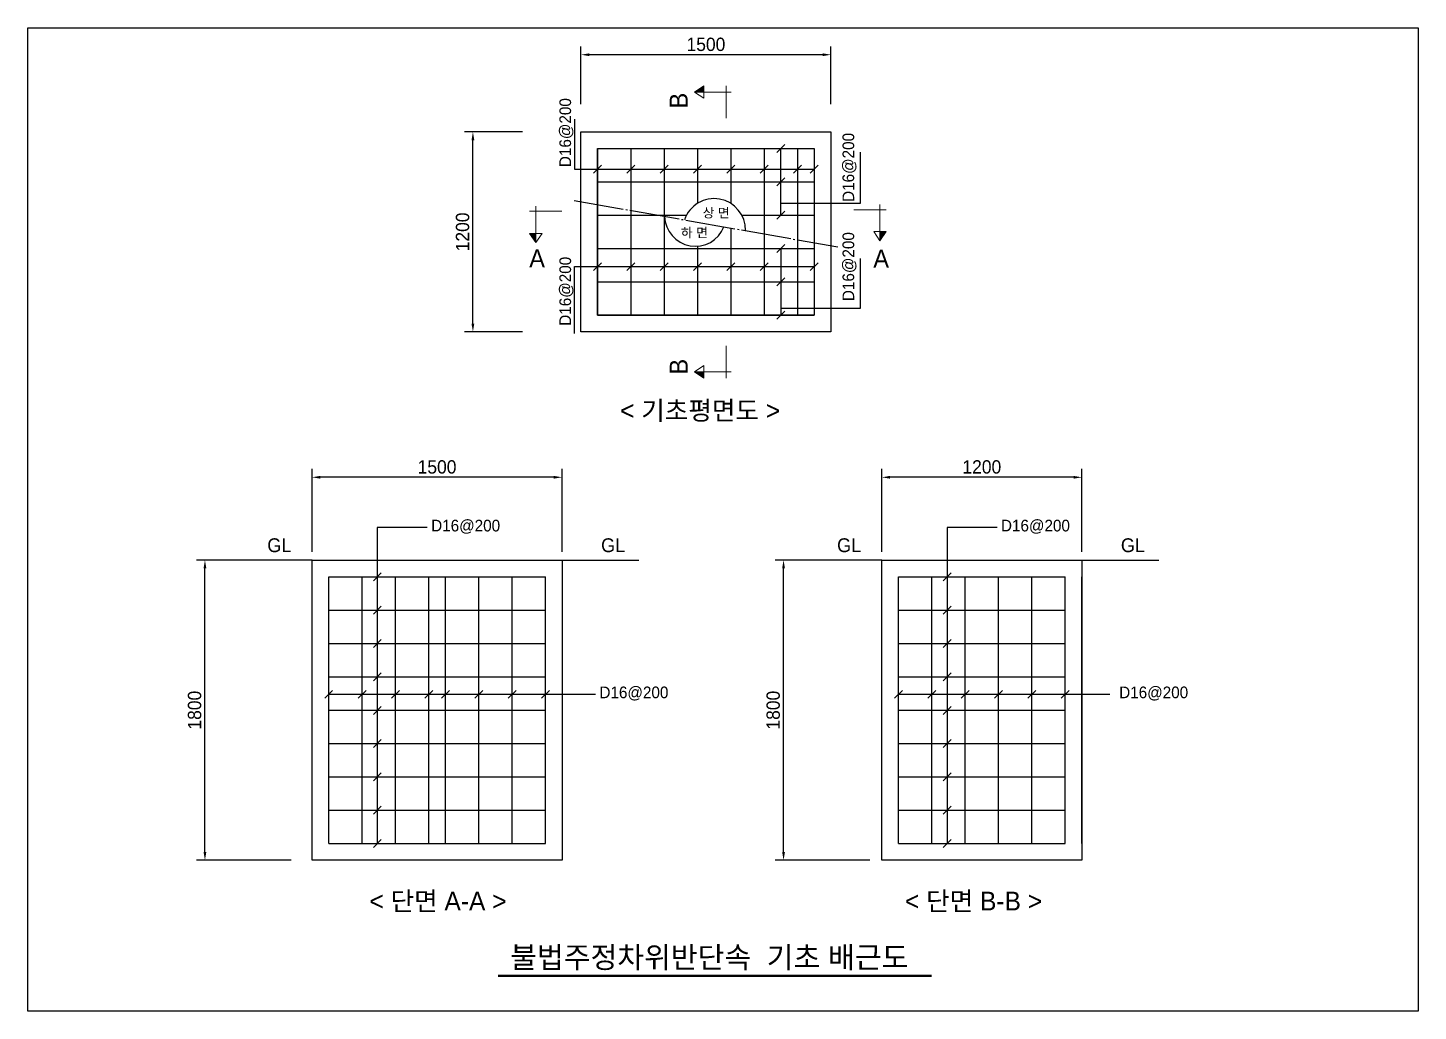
# Model space of a CAD drawing. Header units: millimetres. Extents: x 981 to 4484, y 155 to 1370.
# Drawn here: x 3650 to 4484, y 367 to 957 of the extents above; entities that cross this region are included whole.
import ezdxf

# ---------------------------------------------------------------- set-up
doc = ezdxf.new("R2010")
doc.units = ezdxf.units.MM
doc.linetypes.add('ZM_CEN30', pattern=[34, 30, -1.5, 1, -1.5])
for name, color, linetype in [('_BAR_MARK_LNE', 1, 'Continuous'), ('BAR_TICK', 1, 'Continuous'), ('BORD', 7, 'Continuous'), ('DIM1', 1, 'Continuous'), ('TEXT', 3, 'Continuous'), ('ZM_CENTER', 7, 'ZM_CEN30'), ('ZM_DIM', 7, 'Continuous'), ('ZM_HATCH', 7, 'Continuous'), ('ZM_TEXT', 7, 'Continuous'), ('주', 6, 'Continuous'), ('중간제목', 6, 'Continuous')]:
    doc.layers.add(name, color=color, linetype=linetype)
doc.layers.add('실선', color=7, linetype='Continuous', lineweight=5)
doc.styles.add('견고딕', font='H2GTRE.TTF')
doc.styles.add('굴림', font='H2GTRE.TTF')
doc.dimstyles.new('일반도면_0050-1', dxfattribs={"dimtxt": 75, "dimasz": 25, "dimexe": 21.875, "dimexo": 62.5, "dimgap": 31.25, "dimtad": 1, "dimdec": 3, "dimlfac": 0.001, "dimzin": 0, "dimdsep": 46, "dimtxsty": '굴림', "dimblk": 'DOT', "dimcen": -250, "dimclrd": 1, "dimclre": 1, "dimclrt": 2, "dimadec": 8, "dimazin": 0, "dimtfac": 1, "dimtdec": 3, "dimtix": 1, "dimtmove": 2, "dimatfit": 3, "dimfxl": 1, "dimtolj": 1, "dimtzin": 0, "dimarcsym": 0})

# ---------------------------------------------------------------- blocks, each defined once
blk = doc.blocks.new('*D46')
at = {"layer": 'Defpoints', "color": 0, "transparency": 16777216}
for p in [(3981.96, 940.84), (3981.96, 906.19), (4131.96, 906.19)]:
    blk.add_point(p, dxfattribs=at)
at = {"layer": 'DIM1', "color": 1, "lineweight": -2, "transparency": 16777216}
for p, q in [((3981.96, 911.19), (3981.96, 945.84)), ((4131.96, 911.19), (4131.96, 945.84)), ((4126.96, 940.84), (3986.96, 940.84))]:
    blk.add_line(p, q, dxfattribs=at)
at = {"layer": 'DIM1', "color": 1, "transparency": 16777216}
for points in [[(3986.96, 941.67), (3986.96, 940), (3981.96, 940.84)], [(4126.96, 941.67), (4126.96, 940), (4131.96, 940.84)]]:
    blk.add_solid(points, dxfattribs=at)
at = {"layer": 'DIM1', "color": 2, "transparency": 16777216, "insert": (4056.96, 947.01), "char_height": 8, "attachment_point": 5, "style": '굴림'}
blk.add_mtext('\\A1;1500', dxfattribs=at)
blk = doc.blocks.new('BAR_TICK')
at = {"layer": 'BAR_TICK'}
blk.add_line((-0.9, 0), (0.9, 0), dxfattribs=at)
blk = doc.blocks.new('*D47')
at = {"layer": 'Defpoints', "color": 0, "transparency": 16777216}
for p in [(3917.2, 894.58), (3951.92, 894.58), (3951.92, 774.58)]:
    blk.add_point(p, dxfattribs=at)
at = {"layer": 'DIM1', "color": 1, "lineweight": -2, "transparency": 16777216}
for p, q in [((3946.92, 894.58), (3912.2, 894.58)), ((3917.2, 779.58), (3917.2, 889.58)), ((3946.92, 774.58), (3912.2, 774.58))]:
    blk.add_line(p, q, dxfattribs=at)
at = {"layer": 'DIM1', "color": 1, "transparency": 16777216}
for points in [[(3916.36, 889.58), (3918.03, 889.58), (3917.2, 894.58)], [(3916.36, 779.58), (3918.03, 779.58), (3917.2, 774.58)]]:
    blk.add_solid(points, dxfattribs=at)
at = {"layer": 'DIM1', "color": 2, "transparency": 16777216, "insert": (3911.02, 834.58), "char_height": 8, "attachment_point": 5, "rotation": 90, "style": '굴림'}
blk.add_mtext('\\A1;1200', dxfattribs=at)
blk = doc.blocks.new('*D48')
at = {"layer": 'Defpoints', "color": 0, "transparency": 16777216}
for p in [(3820.68, 687.44), (3820.68, 637.79), (3970.68, 637.79)]:
    blk.add_point(p, dxfattribs=at)
at = {"layer": 'DIM1', "color": 1, "lineweight": -2, "transparency": 16777216}
for p, q in [((3820.68, 642.79), (3820.68, 692.44)), ((3970.68, 642.79), (3970.68, 692.44)), ((3965.68, 687.44), (3825.68, 687.44))]:
    blk.add_line(p, q, dxfattribs=at)
at = {"layer": 'DIM1', "color": 1, "transparency": 16777216}
for points in [[(3825.68, 688.28), (3825.68, 686.61), (3820.68, 687.44)], [(3965.68, 688.28), (3965.68, 686.61), (3970.68, 687.44)]]:
    blk.add_solid(points, dxfattribs=at)
at = {"layer": 'DIM1', "color": 2, "transparency": 16777216, "insert": (3895.68, 693.62), "char_height": 8, "attachment_point": 5, "style": '굴림'}
blk.add_mtext('\\A1;1500', dxfattribs=at)
blk = doc.blocks.new('*D49')
at = {"layer": 'Defpoints', "color": 0, "transparency": 16777216}
for p in [(3756.46, 637.79), (3811.29, 637.79), (3813.18, 457.79)]:
    blk.add_point(p, dxfattribs=at)
at = {"layer": 'DIM1', "color": 1, "lineweight": -2, "transparency": 16777216}
for p, q in [((3806.29, 637.79), (3751.46, 637.79)), ((3756.46, 462.79), (3756.46, 632.79)), ((3808.18, 457.79), (3751.46, 457.79))]:
    blk.add_line(p, q, dxfattribs=at)
at = {"layer": 'DIM1', "color": 1, "transparency": 16777216}
for points in [[(3755.62, 632.79), (3757.29, 632.79), (3756.46, 637.79)], [(3755.62, 462.79), (3757.29, 462.79), (3756.46, 457.79)]]:
    blk.add_solid(points, dxfattribs=at)
at = {"layer": 'DIM1', "color": 2, "transparency": 16777216, "insert": (3750.27, 547.79), "char_height": 8, "attachment_point": 5, "rotation": 90, "style": '굴림'}
blk.add_mtext('\\A1;1800', dxfattribs=at)
blk = doc.blocks.new('*D50')
at = {"layer": 'Defpoints', "color": 0, "transparency": 16777216}
for p in [(4162.45, 687.44), (4162.45, 637.79), (4282.45, 637.79)]:
    blk.add_point(p, dxfattribs=at)
at = {"layer": 'DIM1', "color": 1, "lineweight": -2, "transparency": 16777216}
for p, q in [((4162.45, 642.79), (4162.45, 692.44)), ((4282.45, 642.79), (4282.45, 692.44)), ((4277.45, 687.44), (4167.45, 687.44))]:
    blk.add_line(p, q, dxfattribs=at)
at = {"layer": 'DIM1', "color": 1, "transparency": 16777216}
for points in [[(4167.45, 688.28), (4167.45, 686.61), (4162.45, 687.44)], [(4277.45, 688.28), (4277.45, 686.61), (4282.45, 687.44)]]:
    blk.add_solid(points, dxfattribs=at)
at = {"layer": 'DIM1', "color": 2, "transparency": 16777216, "insert": (4222.45, 693.62), "char_height": 8, "attachment_point": 5, "style": '굴림'}
blk.add_mtext('\\A1;1200', dxfattribs=at)
blk = doc.blocks.new('*D51')
at = {"layer": 'Defpoints', "color": 0, "transparency": 16777216}
for p in [(4103.53, 637.79), (4158.35, 637.79), (4160.25, 457.79)]:
    blk.add_point(p, dxfattribs=at)
at = {"layer": 'DIM1', "color": 1, "lineweight": -2, "transparency": 16777216}
for p, q in [((4153.35, 637.79), (4098.53, 637.79)), ((4103.53, 462.79), (4103.53, 632.79)), ((4155.25, 457.79), (4098.53, 457.79))]:
    blk.add_line(p, q, dxfattribs=at)
at = {"layer": 'DIM1', "color": 1, "transparency": 16777216}
for points in [[(4102.69, 632.79), (4104.36, 632.79), (4103.53, 637.79)], [(4102.69, 462.79), (4104.36, 462.79), (4103.53, 457.79)]]:
    blk.add_solid(points, dxfattribs=at)
at = {"layer": 'DIM1', "color": 2, "transparency": 16777216, "insert": (4097.34, 547.79), "char_height": 8, "attachment_point": 5, "rotation": 90, "style": '굴림'}
blk.add_mtext('\\A1;1800', dxfattribs=at)

msp = doc.modelspace()

# ---------------------------------------------------------------- hatches: boundary and pattern name
at = {"layer": '실선'}
for points in [[(4055.721, 918.462), (4055.721, 922.208), (4050.187, 918.462)], [(4165.102, 834.859), (4161.356, 834.859), (4161.356, 829.324)], [(3954.944, 833.677), (3951.198, 833.677), (3954.944, 828.143)], [(4055.721, 750.689), (4055.721, 746.943), (4050.187, 750.689)]]:
    msp.add_hatch(color=256, dxfattribs=at).paths.add_polyline_path(points)

# ---------------------------------------------------------------- linework, layer by layer
at = {"color": 2}
for p, q in [((3820.684, 637.794), (3789.207, 637.794)), ((3970.684, 637.794), (4016.769, 637.794)), ((4162.454, 637.794), (4130.977, 637.794)), ((4282.454, 637.794), (4328.539, 637.794))]:
    msp.add_line(p, q, dxfattribs=at)
for points in [[(3981.958, 894.576), (4131.958, 894.576), (4131.958, 774.576), (3981.958, 774.576)], [(3820.684, 637.794), (3970.684, 637.794), (3970.684, 457.794), (3820.684, 457.794)], [(4162.454, 637.794), (4282.454, 637.794), (4282.454, 457.794), (4162.454, 457.794)]]:
    msp.add_lwpolyline(points, close=True)
at = {"layer": '_BAR_MARK_LNE'}
for points in [[(4101.958, 844.576), (4101.958, 884.576)], [(3978.208, 872.147), (4121.958, 872.147)], [(4101.958, 824.576), (4101.958, 784.576), (4101.958, 784.576)], [(3978.208, 813.744), (4121.958, 813.744)], [(3859.855, 657.323), (3859.855, 467.794)], [(4201.625, 657.323), (4201.625, 467.794)], [(3830.684, 557.303), (3990.734, 557.303)], [(4172.454, 557.303), (4299.244, 557.303)]]:
    msp.add_lwpolyline(points, dxfattribs=at)
at = {"layer": 'BORD', "color": 6}
for p, q in [((3830.684, 467.794), (3830.684, 627.794)), ((3830.684, 627.794), (3960.684, 627.794)), ((3850.684, 467.794), (3850.684, 627.794)), ((3870.684, 467.794), (3870.684, 627.794)), ((3890.684, 467.794), (3890.684, 627.794)), ((3900.684, 467.794), (3900.684, 627.794)), ((3920.684, 467.794), (3920.684, 627.794)), ((3940.684, 467.794), (3940.684, 627.794)), ((3960.684, 467.794), (3960.684, 627.794)), ((4172.454, 467.794), (4172.454, 627.794)), ((4172.454, 627.794), (4272.454, 627.794)), ((4192.454, 467.794), (4192.454, 627.794)), ((4212.454, 467.794), (4212.454, 627.794)), ((4232.454, 467.794), (4232.454, 627.794)), ((4252.454, 467.794), (4252.454, 627.794)), ((4272.454, 467.794), (4272.454, 627.794)), ((4282.454, 467.794), (4282.454, 627.794)), ((3830.684, 607.794), (3960.684, 607.794)), ((4172.454, 607.794), (4272.454, 607.794)), ((3830.684, 587.794), (3960.684, 587.794)), ((4172.454, 587.794), (4272.454, 587.794)), ((3830.684, 567.794), (3960.684, 567.794)), ((4172.454, 567.794), (4272.454, 567.794)), ((3830.684, 547.794), (3960.684, 547.794)), ((4172.454, 547.794), (4272.454, 547.794)), ((3830.684, 527.794), (3960.684, 527.794)), ((4172.454, 527.794), (4272.454, 527.794)), ((3830.684, 507.794), (3960.684, 507.794)), ((4172.454, 507.794), (4272.454, 507.794)), ((3830.684, 487.794), (3960.684, 487.794)), ((4172.454, 487.794), (4272.454, 487.794)), ((3830.684, 467.794), (3960.684, 467.794)), ((4172.454, 467.794), (4272.454, 467.794))]:
    msp.add_line(p, q, dxfattribs=at)
at = {"layer": 'BORD'}
for p, q in [((3932.401, 388.879), (4192.269, 388.879)), ((3932.401, 388.239), (4192.269, 388.239))]:
    msp.add_line(p, q, dxfattribs=at)
msp.add_lwpolyline([(4484.191, 956.97), (4484.191, 367.29), (3650.215, 367.29), (3650.215, 956.97)], close=True, dxfattribs=at)
at = {"layer": 'ZM_CENTER', "color": 10}
msp.add_line((3977.865, 853.503), (4136.051, 825.564), dxfattribs=at)
at = {"layer": 'ZM_DIM', "color": 10}
for p, q in [((3978.208, 902.107), (3978.208, 872.147)), ((4149.507, 882.403), (4149.507, 851.579)), ((4149.507, 851.579), (4101.958, 851.579)), ((4149.507, 818.708), (4149.507, 788.749)), ((3978.208, 773.66), (3978.208, 813.744)), ((4149.507, 788.749), (4101.958, 788.749)), ((3889.814, 657.323), (3859.855, 657.323)), ((4231.584, 657.323), (4201.625, 657.323))]:
    msp.add_line(p, q, dxfattribs=at)
at = {"layer": 'ZM_HATCH', "color": 10}
for centre, radius, start, end in [((4061.861, 835.753), 18.807, 358.76167, 161.205213), ((4050.642, 844.433), 18.445, 181.638397, 338.328486)]:
    msp.add_arc(centre, radius, start, end, dxfattribs=at)
at = {"layer": '실선'}
for p, q in [((4050.187, 918.462), (4055.721, 922.208)), ((4050.187, 918.462), (4055.721, 914.716)), ((4072.125, 918.462), (4050.476, 918.462)), ((4055.721, 922.208), (4055.721, 918.462)), ((4055.721, 914.716), (4055.721, 918.462)), ((4069.033, 922.208), (4069.033, 902.825)), ((4161.356, 850.973), (4161.356, 829.324)), ((3951.198, 846.989), (3970.581, 846.989)), ((3954.944, 850.082), (3954.944, 828.433)), ((4165.102, 847.881), (4145.719, 847.881)), ((4161.356, 829.324), (4157.609, 834.859)), ((4157.609, 834.859), (4161.356, 834.859)), ((4161.356, 829.324), (4165.102, 834.859)), ((4165.102, 834.859), (4161.356, 834.859)), ((3954.944, 828.143), (3951.198, 833.677)), ((3951.198, 833.677), (3954.944, 833.677)), ((3954.944, 828.143), (3958.691, 833.677)), ((3958.691, 833.677), (3954.944, 833.677)), ((4069.033, 746.943), (4069.033, 766.326)), ((4050.187, 750.689), (4055.721, 754.436)), ((4050.187, 750.689), (4055.721, 746.943)), ((4072.125, 750.689), (4050.476, 750.689)), ((4055.721, 754.436), (4055.721, 750.689)), ((4055.721, 746.943), (4055.721, 750.689))]:
    msp.add_line(p, q, dxfattribs=at)
at = {"layer": '주'}
for p, q in [((3991.958, 884.576), (3991.958, 784.576)), ((4011.958, 884.576), (4011.958, 784.576)), ((4031.958, 884.576), (4031.958, 784.576)), ((4051.958, 884.576), (4051.958, 851.741)), ((4071.958, 884.576), (4071.958, 851.619)), ((4091.958, 884.576), (4091.958, 784.576)), ((4111.958, 884.576), (4111.958, 784.576)), ((3991.958, 864.576), (4121.958, 864.576)), ((3991.958, 844.576), (4045.252, 844.576)), ((4078.47, 844.576), (4121.958, 844.576)), ((4071.958, 836.884), (4071.958, 784.576)), ((4051.958, 826.035), (4051.958, 784.576)), ((3991.958, 824.576), (4121.958, 824.576)), ((3991.958, 804.576), (4121.958, 804.576)), ((3991.958, 784.576), (4121.958, 784.576))]:
    msp.add_line(p, q, dxfattribs=at)
msp.add_lwpolyline([(3991.958, 884.576), (4121.958, 884.576), (4121.958, 784.576), (3991.958, 784.576)], close=True, dxfattribs=at)

# ---------------------------------------------------------------- block references
at = {"layer": 'BAR_TICK', "xscale": 3.749999999998704, "yscale": 3.749999999998704, "zscale": 3.749999999998704}
for p, rotation in [((4101.958, 884.576), 45.0000000000786), ((3991.958, 872.147), 45.0000000000786), ((4011.958, 872.147), 45.0000000000786), ((4031.958, 872.147), 45.0000000000786), ((4051.958, 872.147), 45.0000000000786), ((4071.958, 872.147), 45.0000000000786), ((4091.958, 872.147), 45.0000000000786), ((4111.958, 872.147), 45.0000000000786), ((4121.958, 872.147), 45.0000000000786), ((4101.958, 864.576), 45.0000000000786), ((4101.958, 844.576), 45.0000000000786), ((4101.958, 824.576), 45.0000000000786), ((3991.958, 813.744), 45.0000000000786), ((4011.958, 813.744), 45.0000000000786), ((4031.958, 813.744), 45.0000000000786), ((4051.958, 813.744), 45.0000000000786), ((4071.958, 813.744), 45.0000000000786), ((4091.958, 813.744), 45.0000000000786), ((4121.958, 813.744), 45.0000000000786), ((4101.958, 804.576), 45.0000000000786), ((4101.958, 784.576), 45.0000000000786), ((3859.855, 627.794), 45.0000000000786), ((4201.625, 627.794), 45.0000000000786), ((3859.855, 607.794), 45.0000000000786), ((4201.625, 607.794), 45.0000000000786), ((3859.855, 587.794), 45.0000000000786), ((4201.625, 587.794), 45.0000000000786), ((3859.855, 567.794), 45.0000000000786), ((4201.625, 567.794), 45.0000000000786), ((3830.684, 557.303), 45), ((3850.684, 557.303), 45), ((3870.684, 557.303), 45), ((3890.684, 557.303), 45), ((3900.684, 557.303), 45), ((3920.684, 557.303), 45), ((3940.684, 557.303), 45), ((3960.684, 557.303), 45), ((4172.454, 557.303), 45), ((4192.454, 557.303), 45), ((4212.454, 557.303), 45), ((4232.454, 557.303), 45), ((4252.479, 557.303), 45), ((4272.479, 557.303), 45), ((3859.855, 547.547), 45.0000000000786), ((4201.625, 547.547), 45.0000000000786), ((3859.855, 527.794), 45.0000000000786), ((4201.625, 527.794), 45.0000000000786), ((3859.855, 507.794), 45.0000000000786), ((4201.625, 507.794), 45.0000000000786), ((3859.855, 487.794), 45.0000000000786), ((4201.625, 487.794), 45.0000000000786), ((3859.855, 467.794), 45.0000000000786), ((4201.625, 467.794), 45.0000000000786)]:
    msp.add_blockref('BAR_TICK', p, dxfattribs=dict(at, rotation=rotation))

# ---------------------------------------------------------------- texts
at = {"style": '굴림'}
for p in [(4046.011, 908.592), (4046.011, 749.057)]:
    msp.add_text('B', height=10.8, rotation=90, dxfattribs=at).set_placement(p)
for p in [(3950.984, 813.323), (4157.353, 813.145)]:
    msp.add_text('A', height=10.8, dxfattribs=at).set_placement(p)
at = {"layer": 'BORD', "insert": (3939.582, 405.995), "char_height": 12.8, "width": 301.4926, "attachment_point": 1, "style": '견고딕'}
msp.add_mtext('불법주정차위반단속  기초 배근도', dxfattribs=at)
at = {"layer": 'TEXT', "color": 3, "linetype": 'ByBlock', "lineweight": -3, "ltscale": 10, "style": '굴림'}
for p in [(3793.86, 642.552), (3994.087, 642.552), (4135.63, 642.552), (4305.857, 642.552)]:
    msp.add_text('GL', height=8.2944, dxfattribs=at).set_placement(p)
at = {"layer": 'ZM_TEXT', "color": 2, "style": '굴림'}
for p in [(3976.069, 873.427), (4145.89, 852.565), (4145.89, 793.077), (3976.069, 778.293)]:
    msp.add_text('D16@200', height=7, rotation=90, dxfattribs=at).set_placement(p)
for s, height, p in [('상 면', 5.625, (4054.985, 843.239)), ('하 면', 5.625, (4041.956, 831.318)), ('D16@200', 7, (3892.158, 654.981)), ('D16@200', 7, (4233.928, 654.981)), ('D16@200', 7, (3993.078, 554.96)), ('D16@200', 7, (4304.848, 554.96))]:
    msp.add_text(s, height=height, dxfattribs=at).set_placement(p)
at = {"layer": '중간제목', "color": 7, "style": '굴림'}
for s, p in [('< 기초평면도 >', (4005.498, 721.868)), ('< 단면 A-A >', (3855.134, 427.712)), ('< 단면 B-B >', (4176.366, 427.712))]:
    msp.add_text(s, height=11.25, dxfattribs=at).set_placement(p)

# ---------------------------------------------------------------- dimensions: what is measured, and where the dimension line sits
at = {"layer": 'DIM1'}
for base, p1, p2, picture, middle in [((3981.958, 940.836), (4131.958, 906.186), (3981.958, 906.186), '*D46', (4056.958, 947.009)), ((3820.684, 687.444), (3970.684, 637.794), (3820.684, 637.794), '*D48', (3895.684, 693.617)), ((4162.454, 687.444), (4282.454, 637.794), (4162.454, 637.794), '*D50', (4222.454, 693.622))]:
    dim = msp.add_linear_dim(base=base, p1=p1, p2=p2, dimstyle='일반도면_0050-1', override={"dimtxt": 8, "dimasz": 5, "dimexe": 5, "dimexo": 5, "dimgap": 2, "dimdec": 0, "dimlfac": 10, "dimsah": 1}, dxfattribs=at)
    dim.commit()
    dim.dimension.update_dxf_attribs({"geometry": picture, "text_midpoint": middle})
for base, p1, p2, picture, middle in [((3917.195, 894.576), (3951.92, 774.576), (3951.92, 894.576), '*D47', (3911.017, 834.576)), ((3756.458, 637.794), (3813.181, 457.794), (3811.285, 637.794), '*D49', (3750.274, 547.794)), ((4103.526, 637.794), (4160.249, 457.794), (4158.354, 637.794), '*D51', (4097.343, 547.794))]:
    dim = msp.add_linear_dim(base=base, p1=p1, p2=p2, angle=90, dimstyle='일반도면_0050-1', override={"dimtxt": 8, "dimasz": 5, "dimexe": 5, "dimexo": 5, "dimgap": 2, "dimdec": 0, "dimlfac": 10, "dimsah": 1}, dxfattribs=at)
    dim.commit()
    dim.dimension.update_dxf_attribs({"geometry": picture, "text_midpoint": middle})

doc.saveas('drawing.dxf')
